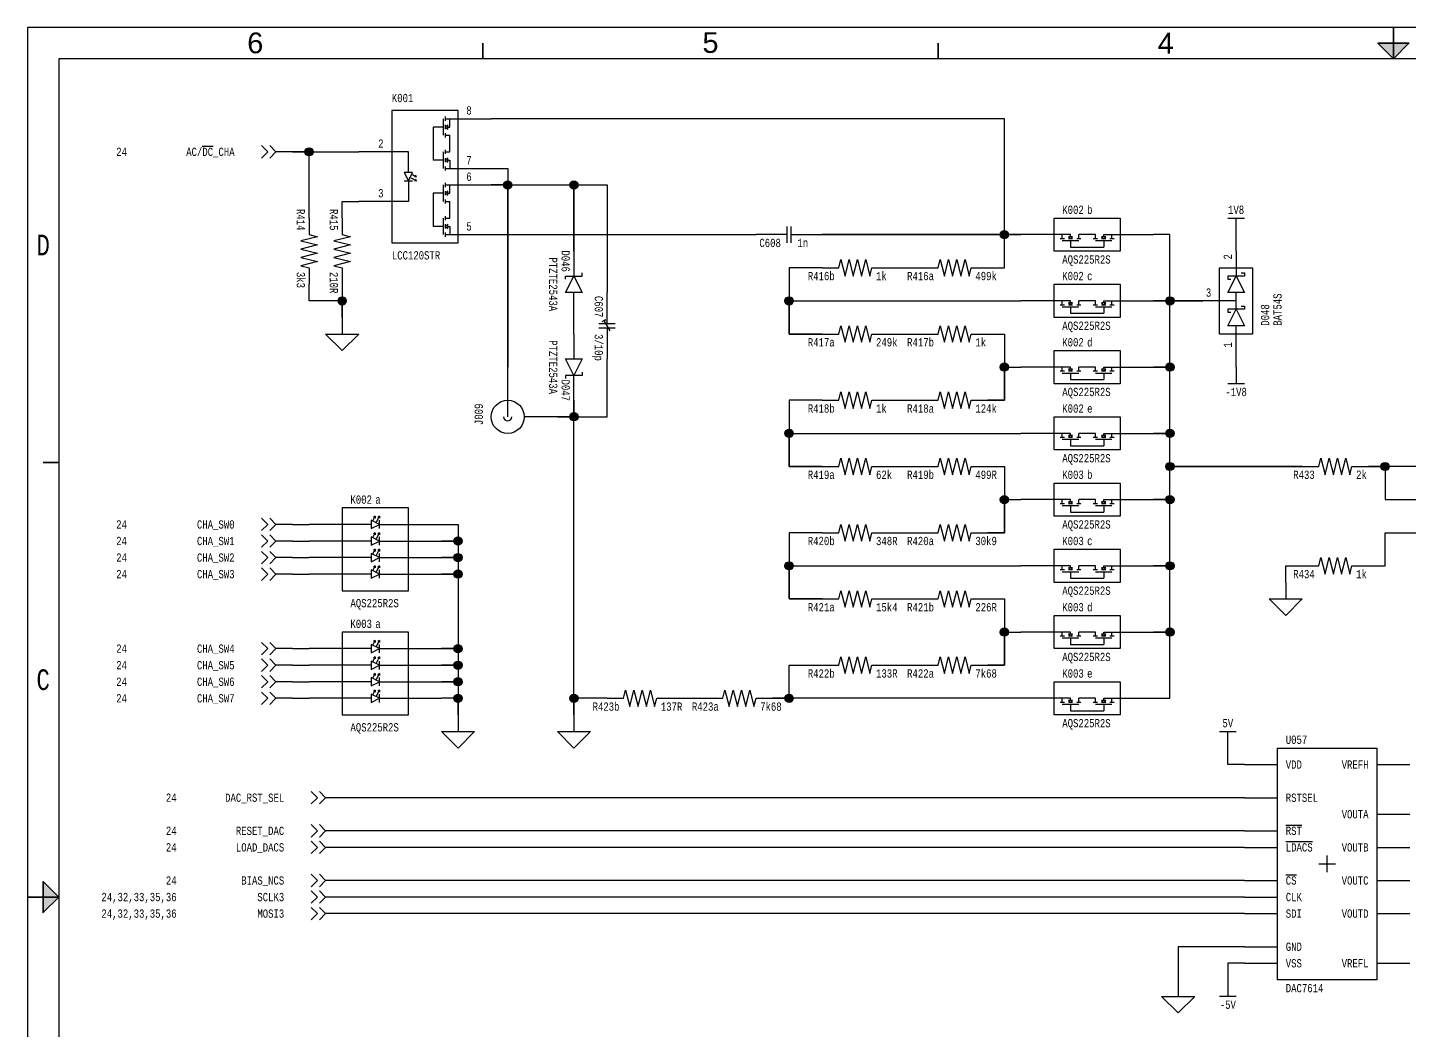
# Paper-space layout '28' of a CAD drawing. Header units: inches. Extents: x 0.2 to 16.8, y 0.2 to 10.8.
# Drawn here: x 0.25 to 8.6, y 4.69 to 10.75 of the extents above; entities that cross this region are included whole.
import ezdxf
from ezdxf.enums import TextEntityAlignment as Align

# ---------------------------------------------------------------- set-up
doc = ezdxf.new("R2010")
doc.units = ezdxf.units.IN
doc.header["$MEASUREMENT"] = 0
for name, color, linetype in [('BORDER', 13, 'Continuous'), ('COMPONENT', 14, 'Continuous'), ('SIGNAL', 84, 'Continuous'), ('TEXT', 252, 'Continuous')]:
    doc.layers.add(name, color=color, linetype=linetype)
doc.styles.add('Monotxt_75', font='monotxt.shx', dxfattribs={"width": 0.75})
doc.styles.get("Standard").update_dxf_attribs({"font": 'arial.ttf'})

# ---------------------------------------------------------------- blocks, each defined once
blk = doc.blocks.new('ANSI B Frame')
at = {"layer": 'BORDER', "lineweight": 35}
h = blk.add_hatch(color=256, dxfattribs=at)
h.dxf.hatch_style = 1
h.paths.add_polyline_path([(8.59375, 10.65625), (8.5, 10.65625), (8.5, 10.5625)])
h.paths.add_polyline_path([(8.5, 10.5625), (8.5, 10.65625), (8.40625, 10.65625)])
h = blk.add_hatch(color=256, dxfattribs=at)
h.dxf.hatch_style = 1
h.paths.add_polyline_path([(0.34375, 5.59375), (0.34375, 5.5), (0.4375, 5.5)])
h.paths.add_polyline_path([(0.4375, 5.5), (0.34375, 5.5), (0.34375, 5.40625)])
at = {"layer": 'BORDER'}
for points in [[(0.25, 0.25), (16.75, 0.25), (16.75, 10.75), (0.25, 10.75)], [(0.4375, 0.4375), (16.5625, 0.4375), (16.5625, 10.5625), (0.4375, 10.5625)]]:
    blk.add_lwpolyline(points, close=True, dxfattribs=at)
at = {"layer": 'BORDER', "lineweight": 35}
for points in [[(8.5, 10.5625), (8.5, 10.75)], [(3, 10.65625), (3, 10.5625)], [(5.75, 10.65625), (5.75, 10.5625)], [(0.34375, 8.125), (0.4375, 8.125)], [(0.4375, 5.5), (0.25, 5.5)]]:
    blk.add_lwpolyline(points, dxfattribs=at)
for points in [[(8.5, 10.5625), (8.59375, 10.65625), (8.40625, 10.65625)], [(0.4375, 5.5), (0.34375, 5.59375), (0.34375, 5.40625)]]:
    blk.add_lwpolyline(points, close=True, dxfattribs=at)
at = {"layer": 'BORDER', "style": 'Monotxt_75', "width": 0.75}
for s, p in [('D', (0.34375, 9.4375)), ('C', (0.34375, 6.8125))]:
    blk.add_text(s, height=0.125, dxfattribs=at).set_placement(p, align=Align.MIDDLE_CENTER)
at = {"layer": 'BORDER', "flags": 8}
for tag, p in [('ZN6', (1.625, 10.65787)), ('ZN5', (4.375, 10.66009)), ('ZN4', (7.125, 10.65625)), ('ZN3', (9.875, 10.65796)), ('ZN2', (12.625, 10.65574)), ('ZN1', (15.375, 10.65574)), ('ZN6', (1.625, 0.34375)), ('ZN5', (4.375, 0.34375)), ('ZN4', (7.125, 0.34375)), ('ZN3', (9.875, 0.34375)), ('ZN2', (12.625, 0.34375)), ('ZN1', (15.375, 0.34375))]:
    blk.add_attdef(tag, text='', height=0.125, dxfattribs=at).set_placement(p, align=Align.MIDDLE_CENTER)
at = {"layer": 'TEXT', "style": 'Monotxt_75', "width": 0.75, "flags": 8}
for tag, height, p in [('DESRP', 0.0625, (13.625, 1)), ('DWG_NO', 0.1875, (13.9625, 0.7125))]:
    blk.add_attdef(tag, text='', height=height, dxfattribs=at).set_placement(p, align=Align.MIDDLE_LEFT)
for tag, height, p in [('SHTSZ', 0.1875, (13.7375, 0.7125)), ('REV', 0.1875, (16.4125, 0.7125)), ('SCALE', 0.0625, (14.15625, 0.5)), ('REVDATE', 0.0625, (15.11875, 0.5)), ('CURRSHT', 0.0625, (16.0625, 0.5)), ('LASTSHT', 0.0625, (16.4375, 0.5))]:
    blk.add_attdef(tag, text='', height=height, dxfattribs=at).set_placement(p, align=Align.MIDDLE_CENTER)
blk = doc.blocks.new('FROM_CONN')
for points in [[(0, 0), (0.05, 0)], [(0.06875, 0.01875), (0.05, 0), (0.06875, -0.01875)], [(0.09375, 0.01875), (0.075, 0), (0.09375, -0.01875)]]:
    blk.add_lwpolyline(points)
blk = doc.blocks.new('DAC7614')
blk.add_lwpolyline([(-0.3, 0.7), (0.3, 0.7), (0.3, -0.7), (-0.3, -0.7)], close=True)
for points in [[(-0.5, 0.6), (-0.3, 0.6)], [(0.3, 0.6), (0.5, 0.6)], [(-0.5, 0.4), (-0.3, 0.4)], [(0.3, 0.3), (0.5, 0.3)], [(-0.5, 0.2), (-0.3, 0.2)], [(-0.5, 0.1), (-0.3, 0.1)], [(0.3, 0.1), (0.5, 0.1)], [(-0.5, -0.1), (-0.3, -0.1)], [(0.3, -0.1), (0.5, -0.1)], [(-0.5, -0.2), (-0.3, -0.2)], [(-0.5, -0.3), (-0.3, -0.3)], [(0.3, -0.3), (0.5, -0.3)], [(-0.5, -0.5), (-0.3, -0.5)], [(-0.5, -0.6), (-0.3, -0.6)], [(0.3, -0.6), (0.5, -0.6)]]:
    blk.add_lwpolyline(points)
at = {"color": 7}
for points in [[(-0.05, 0), (0, 0), (0, 0.05)], [(0, -0.05), (0, 0), (0.05, 0)]]:
    blk.add_lwpolyline(points, dxfattribs=at)
at = {"layer": 'TEXT', "style": 'Monotxt_75', "width": 0.75}
for s, p in [('VDD', (-0.25, 0.6)), ('RSTSEL', (-0.25, 0.4)), ('%%ORST', (-0.25, 0.2)), ('%%OLDACS', (-0.25, 0.1)), ('%%OCS', (-0.25, -0.1)), ('CLK', (-0.25, -0.2)), ('SDI', (-0.25, -0.3)), ('GND', (-0.25, -0.5)), ('VSS', (-0.25, -0.6))]:
    blk.add_text(s, height=0.05, dxfattribs=at).set_placement(p, align=Align.MIDDLE_LEFT)
for s, p in [('VREFH', (0.25, 0.6)), ('VOUTA', (0.25, 0.3)), ('VOUTB', (0.25, 0.1)), ('VOUTC', (0.25, -0.1)), ('VOUTD', (0.25, -0.3)), ('VREFL', (0.25, -0.6))]:
    blk.add_text(s, height=0.05, dxfattribs=at).set_placement(p, align=Align.MIDDLE_RIGHT)
blk.add_text('DAC7614', height=0.05, dxfattribs=at).set_placement((-0.25, -0.725), align=Align.TOP_LEFT)
at = {"layer": 'TEXT', "style": 'Monotxt_75', "width": 0.75, "flags": 8}
for tag, p in [('REFNO', (-0.25, 0.725)), ('VREFH', (0.35, 0.625)), ('DACA', (0.35, 0.325)), ('DACB', (0.35, 0.125)), ('DACC', (0.35, -0.075)), ('DACD', (0.35, -0.275)), ('VREFL', (0.35, -0.575))]:
    blk.add_attdef(tag, p, '', height=0.05, dxfattribs=at)
for tag, p in [('VDD', (-0.35, 0.625)), ('RSTSEL', (-0.35, 0.425)), ('NRST', (-0.35, 0.225)), ('NLDACS', (-0.35, 0.125)), ('NCS', (-0.35, -0.075)), ('SCLK', (-0.35, -0.175)), ('SDI', (-0.35, -0.275)), ('GND', (-0.35, -0.475)), ('VSS', (-0.35, -0.575))]:
    blk.add_attdef(tag, text='', height=0.05, dxfattribs=at).set_placement(p, align=Align.RIGHT)
blk.add_attdef('PNSUFF', text='', height=0.05, dxfattribs=at).set_placement((0.0125, -0.725), align=Align.TOP_LEFT)
blk = doc.blocks.new('FLOAT_GND')
blk.add_lwpolyline([(0, 0), (0, -0.05)])
blk.add_lwpolyline([(-0.05, -0.05), (0.05, -0.05), (0, -0.1)], close=True)
blk = doc.blocks.new('SUPPLY_BUS')
for points in [[(0, 0), (0.05, 0)], [(0.05, 0.025), (0.05, -0.025)]]:
    blk.add_lwpolyline(points)
blk = doc.blocks.new('SOLID_STATE_RELAY_SPDT')
for points in [[(-0.075, 0.1), (-0.15, 0.1), (-0.15, 0.4)], [(0.075, 0.1), (0.15, 0.1), (0.15, 0.4)], [(-0.025, 0.1), (-0.075, 0.1)], [(-0.025, 0.125), (-0.025, 0.075)], [(-0.0075, 0.085), (-0.025, 0.05)], [(0.025, 0.1), (0.075, 0.1)], [(-0.025, 0.05), (-0.025, 0.0625)], [(-0.025, 0.05), (-0.015, 0.0575)], [(0.0125, 0.075), (0, 0.05)], [(0, 0.05), (0, 0.0625)], [(0, 0.05), (0.01, 0.0575)], [(-0.3, -0.1125), (-0.3, -0.05)], [(-0.1, -0.05), (-0.3, -0.05)], [(-0.1, -0.1125), (-0.1, -0.05)], [(0.1, -0.1125), (0.1, -0.05)], [(0.3, -0.05), (0.1, -0.05)], [(0.3, -0.1125), (0.3, -0.05)], [(-0.3625, -0.125), (-0.3375, -0.125)], [(-0.35, -0.1125), (-0.25, -0.1125)], [(-0.35, -0.125), (-0.35, -0.15)], [(-0.3, -0.15), (-0.35, -0.15), (-0.35, -0.2)], [(-0.3125, -0.125), (-0.2875, -0.125)], [(-0.3, -0.1375), (-0.3, -0.15)], [(-0.2625, -0.125), (-0.2375, -0.125)], [(-0.25, -0.125), (-0.25, -0.15)], [(-0.25, -0.15), (-0.15, -0.15)], [(-0.1625, -0.125), (-0.1375, -0.125)], [(-0.15, -0.1125), (-0.05, -0.1125)], [(-0.15, -0.125), (-0.15, -0.15)], [(-0.1125, -0.125), (-0.0875, -0.125)], [(-0.1, -0.1375), (-0.1, -0.15)], [(-0.1, -0.15), (-0.05, -0.15), (-0.05, -0.2)], [(-0.0625, -0.125), (-0.0375, -0.125)], [(-0.05, -0.125), (-0.05, -0.15)], [(0.0375, -0.125), (0.0625, -0.125)], [(0.05, -0.1125), (0.15, -0.1125)], [(0.05, -0.125), (0.05, -0.15)], [(0.1, -0.15), (0.05, -0.15), (0.05, -0.2)], [(0.0875, -0.125), (0.1125, -0.125)], [(0.1, -0.1375), (0.1, -0.15)], [(0.1375, -0.125), (0.1625, -0.125)], [(0.15, -0.125), (0.15, -0.15)], [(0.15, -0.15), (0.25, -0.15)], [(0.2375, -0.125), (0.2625, -0.125)], [(0.25, -0.1125), (0.35, -0.1125)], [(0.25, -0.125), (0.25, -0.15)], [(0.2875, -0.125), (0.3125, -0.125)], [(0.3, -0.1375), (0.3, -0.15)], [(0.3, -0.15), (0.35, -0.15), (0.35, -0.2)], [(0.3375, -0.125), (0.3625, -0.125)], [(0.35, -0.125), (0.35, -0.15)], [(-0.35, -0.2), (-0.35, -0.4)], [(-0.05, -0.2), (-0.05, -0.4)], [(0.05, -0.2), (0.05, -0.4)], [(0.35, -0.2), (0.35, -0.4)]]:
    blk.add_lwpolyline(points)
for points in [[(-0.4, -0.2), (0.4, -0.2), (0.4, 0.2), (-0.4, 0.2)], [(-0.025, 0.1), (0.025, 0.075), (0.025, 0.125)], [(-0.3, -0.125), (-0.3125, -0.1375), (-0.2875, -0.1375)], [(-0.1, -0.125), (-0.1125, -0.1375), (-0.0875, -0.1375)], [(0.1, -0.125), (0.0875, -0.1375), (0.1125, -0.1375)], [(0.3, -0.125), (0.2875, -0.1375), (0.3125, -0.1375)]]:
    blk.add_lwpolyline(points, close=True)
at = {"layer": 'TEXT', "style": 'Monotxt_75', "width": 0.75, "flags": 8}
for tag, p in [('CN', (-0.125, 0.25)), ('CP', (0.175, 0.25))]:
    blk.add_attdef(tag, text='', height=0.05, rotation=270, dxfattribs=at).set_placement(p, align=Align.RIGHT)
blk.add_attdef('MFGPN', text='', height=0.05, rotation=270, dxfattribs=at).set_placement((-0.45, 0.2), align=Align.TOP_LEFT)
for tag, p in [('REF', (0.45, 0.2)), ('NO2', (-0.325, -0.25)), ('NO1', (-0.025, -0.25)), ('NC2', (0.075, -0.25)), ('NC1', (0.375, -0.25))]:
    blk.add_attdef(tag, p, '', height=0.05, rotation=270, dxfattribs=at)
blk = doc.blocks.new('CONNECT')
blk.add_hatch(color=256).paths.add_polyline_path([(0.0125, 0, 1), (-0.0125, 0, 1)])
blk.add_circle((0, 0), 0.0125)
blk = doc.blocks.new('RF_CONN')
for points in [[(0, 0), (0, 0.15)], [(0.15, 0), (0.05, 0)]]:
    blk.add_lwpolyline(points)
blk.add_circle((0, 0), 0.05)
blk.add_arc((0, 0), 0.0125, 180, 0)
at = {"layer": 'TEXT', "style": 'Monotxt_75', "width": 0.75, "flags": 8}
blk.add_attdef('REF', (-0.075, -0.025), '', height=0.025, rotation=90, dxfattribs=at)
blk = doc.blocks.new('RES')
blk.add_lwpolyline([(-0.2, 0), (-0.1, 0), (-0.0875, 0.05), (-0.0625, -0.05), (-0.0375, 0.05), (-0.0125, -0.05), (0.0125, 0.05), (0.0375, -0.05), (0.0625, 0.05), (0.0875, -0.05), (0.1, 0), (0.2, 0)])
at = {"layer": 'TEXT', "style": 'Monotxt_75', "width": 0.75, "flags": 8}
blk.add_attdef('REFID', text='', height=0.05, dxfattribs=at).set_placement((-0.125, -0.025), align=Align.TOP_RIGHT)
blk.add_attdef('VALUE', text='', height=0.05, dxfattribs=at).set_placement((0.125, -0.025), align=Align.TOP_LEFT)
blk = doc.blocks.new('CAP_VAR')
for points in [[(0, 0.0125), (0, 0.2)], [(-0.05, 0.0125), (0.05, 0.0125)], [(0.0188, -0.0312), (-0.0177, 0.0319), (-0.0067, 0.0382)], [(-0.05, -0.0125), (0.05, -0.0125)], [(0, -0.0125), (0, -0.2)]]:
    blk.add_lwpolyline(points)
at = {"layer": 'COMPONENT'}
blk.add_lwpolyline([(-0.0177, 0.0319), (-0.0308, 0.0243)], dxfattribs=at)
at = {"layer": 'TEXT', "style": 'Monotxt_75', "width": 0.75, "flags": 8}
blk.add_attdef('REFID', text='', height=0.05, rotation=270, dxfattribs=at).set_placement((-0.025, 0.05), align=Align.TOP_RIGHT)
blk.add_attdef('VALUE', text='', height=0.05, rotation=270, dxfattribs=at).set_placement((-0.025, -0.05), align=Align.TOP_LEFT)
blk = doc.blocks.new('CAP')
for points in [[(0, 0.0125), (0, 0.2)], [(-0.05, 0.0125), (0.05, 0.0125)], [(-0.05, -0.0125), (0.05, -0.0125)], [(0, -0.0125), (0, -0.2)]]:
    blk.add_lwpolyline(points)
at = {"layer": 'TEXT', "style": 'Monotxt_75', "width": 0.75, "flags": 8}
blk.add_attdef('REFID', text='', height=0.05, rotation=270, dxfattribs=at).set_placement((-0.025, 0.05), align=Align.TOP_RIGHT)
blk.add_attdef('VALUE', text='', height=0.05, rotation=270, dxfattribs=at).set_placement((-0.025, -0.05), align=Align.TOP_LEFT)
blk = doc.blocks.new('D_ZENER')
for points in [[(-0.2, 0), (-0.05, 0)], [(0.03125, 0.05), (0.05, 0.05), (0.05, 0.05), (0.05, 0.05), (0.05, -0.05), (0.05, -0.05), (0.05, -0.05), (0.06875, -0.05)], [(0.2, 0), (0.05, 0)]]:
    blk.add_lwpolyline(points)
blk.add_lwpolyline([(0.05, 0), (-0.05, -0.05), (-0.05, 0.05)], close=True)
at = {"layer": 'TEXT', "style": 'Monotxt_75', "width": 0.75, "flags": 8}
blk.add_attdef('REFNO', text='', height=0.05, dxfattribs=at).set_placement((0.075, -0.025), align=Align.TOP_LEFT)
blk.add_attdef('MFGPN', text='', height=0.05, dxfattribs=at).set_placement((0, -0.1), align=Align.TOP_CENTER)
blk = doc.blocks.new('D_ZENER_FLIP')
for points in [[(-0.2, 0), (-0.05, 0)], [(-0.03125, -0.05), (-0.05, -0.05), (-0.05, -0.05), (-0.05, -0.05), (-0.05, 0.05), (-0.05, 0.05), (-0.05, 0.05), (-0.06875, 0.05)], [(0.2, 0), (0.05, 0)]]:
    blk.add_lwpolyline(points)
blk.add_lwpolyline([(-0.05, 0), (0.05, 0.05), (0.05, -0.05)], close=True)
at = {"layer": 'TEXT', "style": 'Monotxt_75', "width": 0.75, "flags": 8}
blk.add_attdef('REFNO', text='', height=0.05, dxfattribs=at).set_placement((-0.075, -0.025), align=Align.TOP_RIGHT)
blk.add_attdef('MFGPN', text='', height=0.05, dxfattribs=at).set_placement((0, -0.1), align=Align.TOP_CENTER)
blk = doc.blocks.new('OPAMP_GEN_FLIP')
blk.add_lwpolyline([(-0.2, 0.2), (-0.2, -0.2), (0.2, 0)], close=True)
for points in [[(-0.3, 0.1), (-0.2, 0.1)], [(0.2, 0), (0.3, 0)], [(-0.3, -0.1), (-0.2, -0.1)]]:
    blk.add_lwpolyline(points)
at = {"layer": 'TEXT', "style": 'Monotxt_75', "width": 0.75}
for s, p in [('-', (-0.15, 0.1)), ('+', (-0.15, -0.1))]:
    blk.add_text(s, height=0.05, dxfattribs=at).set_placement(p, align=Align.MIDDLE_LEFT)
blk.add_text('OUT', height=0.05, dxfattribs=at).set_placement((0.1, 0), align=Align.MIDDLE_RIGHT)
at = {"layer": 'TEXT', "style": 'Monotxt_75', "width": 0.75, "flags": 8}
for tag, p in [('INM', (-0.225, 0.125)), ('REFID', (0.25, 0.1)), ('INP', (-0.225, -0.075))]:
    blk.add_attdef(tag, text='', height=0.05, dxfattribs=at).set_placement(p, align=Align.RIGHT)
for tag, p in [('INST', (0.2625, 0.1)), ('OUT', (0.225, 0.025))]:
    blk.add_attdef(tag, p, '', height=0.05, dxfattribs=at)
blk.add_attdef('MFGPN', text='', height=0.05, dxfattribs=at).set_placement((0.1, -0.1), align=Align.TOP_LEFT)
blk = doc.blocks.new('SS_RELAY_SW')
for points in [[(-0.2, 0.1), (0.2, 0.1), (0.2, -0.1), (-0.2, -0.1)], [(-0.1, -0.025), (-0.0875, -0.0125), (-0.1125, -0.0125)], [(0.1, -0.025), (0.1125, -0.0125), (0.0875, -0.0125)]]:
    blk.add_lwpolyline(points, close=True)
for points in [[(-0.1, 0), (-0.4, 0)], [(0.1, 0), (0.4, 0)], [(-0.1375, -0.025), (-0.1625, -0.025)], [(-0.15, -0.025), (-0.15, 0)], [(-0.05, -0.0375), (-0.15, -0.0375)], [(-0.0875, -0.025), (-0.1125, -0.025)], [(-0.1, -0.0125), (-0.1, 0)], [(-0.1, -0.0375), (-0.1, -0.075)], [(-0.1, -0.075), (0.1, -0.075)], [(-0.0375, -0.025), (-0.0625, -0.025)], [(-0.05, -0.025), (-0.05, 0)], [(0.05, 0), (-0.05, 0)], [(0.0625, -0.025), (0.0375, -0.025)], [(0.05, -0.025), (0.05, 0)], [(0.15, -0.0375), (0.05, -0.0375)], [(0.1125, -0.025), (0.0875, -0.025)], [(0.1, -0.0125), (0.1, 0)], [(0.1, -0.0375), (0.1, -0.075)], [(0.1625, -0.025), (0.1375, -0.025)], [(0.15, -0.025), (0.15, 0)]]:
    blk.add_lwpolyline(points)
at = {"layer": 'TEXT', "style": 'Monotxt_75', "width": 0.75, "flags": 8}
for tag, p in [('REFID', (-0.15, 0.125)), ('INST', (0, 0.125)), ('NO2', (0.25, 0.025))]:
    blk.add_attdef(tag, p, '', height=0.05, dxfattribs=at)
blk.add_attdef('NO1', text='', height=0.05, dxfattribs=at).set_placement((-0.25, 0.025), align=Align.RIGHT)
blk.add_attdef('MFGPN', text='', height=0.05, dxfattribs=at).set_placement((-0.15, -0.125), align=Align.TOP_LEFT)
blk = doc.blocks.new('SS_RELAY_CTRL4')
for points in [[(0.2, 0.25), (-0.2, 0.25), (-0.2, -0.25), (0.2, -0.25)], [(0.025, 0.15), (-0.025, 0.175), (-0.025, 0.125)], [(0.025, 0.05), (-0.025, 0.075), (-0.025, 0.025)], [(0.025, -0.05), (-0.025, -0.025), (-0.025, -0.075)], [(0.025, -0.15), (-0.025, -0.125), (-0.025, -0.175)]]:
    blk.add_lwpolyline(points, close=True)
for points in [[(-0.0125, 0.175), (0, 0.2)], [(0, 0.2), (-0.01, 0.1925)], [(0, 0.2), (0, 0.1875)], [(0.0075, 0.165), (0.025, 0.2)], [(0.025, 0.2), (0.015, 0.1925)], [(0.025, 0.2), (0.025, 0.1875)], [(0.025, 0.125), (0.025, 0.175)], [(-0.025, 0.15), (-0.4, 0.15)], [(-0.0125, 0.075), (0, 0.1)], [(0, 0.1), (-0.01, 0.0925)], [(0, 0.1), (0, 0.0875)], [(0.0075, 0.065), (0.025, 0.1)], [(0.025, 0.1), (0.015, 0.0925)], [(0.025, 0.15), (0.4, 0.15)], [(0.025, 0.1), (0.025, 0.0875)], [(-0.025, 0.05), (-0.4, 0.05)], [(-0.0125, -0.025), (0, 0)], [(0, 0), (0, -0.0125)], [(0.0075, -0.035), (0.025, 0)], [(0.025, 0.025), (0.025, 0.075)], [(0.025, 0.05), (0.4, 0.05)], [(0.025, 0), (0.025, -0.0125)], [(-0.025, -0.05), (-0.4, -0.05)], [(0, 0), (-0.01, -0.0075)], [(0.025, 0), (0.015, -0.0075)], [(0.025, -0.075), (0.025, -0.025)], [(0.025, -0.05), (0.4, -0.05)], [(-0.025, -0.15), (-0.4, -0.15)], [(-0.0125, -0.125), (0, -0.1)], [(0, -0.1), (-0.01, -0.1075)], [(0, -0.1), (0, -0.1125)], [(0.0075, -0.135), (0.025, -0.1)], [(0.025, -0.1), (0.015, -0.1075)], [(0.025, -0.1), (0.025, -0.1125)], [(0.025, -0.175), (0.025, -0.125)], [(0.025, -0.15), (0.4, -0.15)]]:
    blk.add_lwpolyline(points)
at = {"layer": 'TEXT', "style": 'Monotxt_75', "width": 0.75, "flags": 8}
for tag, p in [('REFID', (-0.15, 0.275)), ('INST', (0, 0.275)), ('CN1', (0.25, 0.175)), ('CN2', (0.25, 0.075)), ('CN3', (0.25, -0.025)), ('CN4', (0.25, -0.125))]:
    blk.add_attdef(tag, p, '', height=0.05, dxfattribs=at)
for tag, p in [('CP1', (-0.25, 0.175)), ('CP2', (-0.25, 0.075)), ('CP3', (-0.25, -0.025)), ('CP4', (-0.25, -0.125))]:
    blk.add_attdef(tag, text='', height=0.05, dxfattribs=at).set_placement(p, align=Align.RIGHT)
blk.add_attdef('MFGPN', text='', height=0.05, dxfattribs=at).set_placement((-0.15, -0.3), align=Align.TOP_LEFT)
blk = doc.blocks.new('D_DUAL_SCHOTTKY_SERIES')
for points in [[(0, 0), (0, 0.2)], [(-0.03125, -0.03125), (-0.03125, -0.05), (-0.05, -0.05), (-0.05, 0.05), (-0.06875, 0.05), (-0.06875, 0.03125)], [(-0.05, 0), (0.05, 0)], [(0.16875, -0.03125), (0.16875, -0.05), (0.15, -0.05), (0.15, 0.05), (0.13125, 0.05), (0.13125, 0.03125)], [(0.3, 0), (0.15, 0)], [(-0.3, 0), (-0.15, 0)]]:
    blk.add_lwpolyline(points)
for points in [[(0.2, 0.1), (0.2, -0.1), (-0.2, -0.1), (-0.2, 0.1)], [(-0.05, 0), (-0.15, -0.05), (-0.15, 0.05)], [(0.15, 0), (0.05, -0.05), (0.05, 0.05)]]:
    blk.add_lwpolyline(points, close=True)
at = {"layer": 'TEXT', "style": 'Monotxt_75', "width": 0.75}
blk.add_text('3', height=0.05, rotation=270, dxfattribs=at).set_placement((0.025, 0.15), align=Align.RIGHT)
blk.add_text('1', height=0.05, dxfattribs=at).set_placement((-0.25, 0.025), align=Align.RIGHT)
blk.add_text('2', height=0.05, dxfattribs=at).set_placement((0.25, 0.025))
at = {"layer": 'TEXT', "style": 'Monotxt_75', "width": 0.75, "flags": 8}
for tag, p in [('REFNO', (-0.15, -0.15)), ('MFGPN', (-0.15, -0.225))]:
    blk.add_attdef(tag, text='', height=0.05, dxfattribs=at).set_placement(p, align=Align.TOP_LEFT)

psp = doc.layouts.new('28')

# ---------------------------------------------------------------- linework, layer by layer
at = {"layer": 'SIGNAL'}
for points in [[(6.05, 9.3), (6.15, 9.3), (6.15, 9.5), (6.25, 9.5), (5.05, 9.5), (6.125, 9.5), (6.15, 9.525), (6.15, 10.2), (3.05, 10.2)], [(1.95, 9.6), (1.95, 10), (1.85, 10), (2.25, 10)], [(3.05, 9.9), (3.15, 9.9), (3.15, 9.825), (3.125, 9.8), (3.05, 9.8), (3.15, 9.8), (3.15, 8.7), (3.15, 9.775), (3.175, 9.8), (3.55, 9.8), (3.55, 9.4), (3.55, 9.775), (3.575, 9.8), (3.75, 9.8), (3.75, 9.15)], [(2.15, 9.6), (2.15, 9.7), (2.25, 9.7)], [(3.05, 9.5), (4.45, 9.5)], [(3.05, 9.5), (4.65, 9.5)], [(7.05, 6.7), (7.15, 6.7), (7.15, 7.1), (7.05, 7.1), (7.125, 7.1), (7.15, 7.125), (7.15, 7.5), (7.05, 7.5), (7.125, 7.5), (7.15, 7.525), (7.15, 7.9), (7.05, 7.9), (7.125, 7.9), (7.15, 7.925), (7.15, 8.1), (7.95, 8.1), (7.175, 8.1), (7.15, 8.125), (7.15, 8.3), (7.05, 8.3), (7.125, 8.3), (7.15, 8.325), (7.15, 8.7), (7.05, 8.7), (7.125, 8.7), (7.15, 8.725), (7.15, 9.1), (7.05, 9.1), (7.35, 9.1), (7.175, 9.1), (7.15, 9.125), (7.15, 9.5), (7.05, 9.5)], [(7.55, 9.4), (7.55, 9.5)], [(5.05, 9.3), (4.85, 9.3), (4.85, 8.9), (5.05, 8.9), (4.85, 8.9), (4.85, 9.1), (6.25, 9.1)], [(5.45, 9.3), (5.65, 9.3)], [(2.15, 9.2), (2.15, 9), (2.15, 9.1), (1.95, 9.1), (1.95, 9.2)], [(3.55, 8.9), (3.55, 9)], [(5.45, 8.9), (5.65, 8.9)], [(6.05, 8.9), (6.15, 8.9), (6.15, 8.5), (6.05, 8.5), (6.15, 8.5), (6.15, 8.7), (6.25, 8.7)], [(7.55, 8.7), (7.55, 8.8)], [(3.75, 6.7), (3.55, 6.7), (3.55, 6.6), (3.55, 8.5), (3.55, 8.4), (3.45, 8.4), (3.75, 8.4), (3.75, 8.75)], [(5.05, 8.5), (4.85, 8.5), (4.85, 8.1), (5.05, 8.1), (4.85, 8.1), (4.85, 8.3), (6.25, 8.3)], [(5.45, 8.5), (5.65, 8.5)], [(5.45, 8.1), (5.65, 8.1)], [(6.05, 8.1), (6.15, 8.1), (6.15, 7.7), (6.05, 7.7), (6.15, 7.7), (6.15, 7.9), (6.25, 7.9)], [(8.65, 8.1), (8.35, 8.1), (8.45, 8.1), (8.45, 7.9), (8.55, 7.9)], [(1.85, 7.75), (1.95, 7.75)], [(2.75, 7.75), (2.85, 7.75), (2.85, 7.65), (2.75, 7.65), (2.825, 7.65), (2.85, 7.625), (2.85, 7.55), (2.75, 7.55), (2.825, 7.55), (2.85, 7.525), (2.85, 7.45), (2.75, 7.45), (2.825, 7.45), (2.85, 7.425), (2.85, 7), (2.75, 7), (2.825, 7), (2.85, 6.975), (2.85, 6.9), (2.75, 6.9), (2.825, 6.9), (2.85, 6.875), (2.85, 6.8), (2.75, 6.8), (2.825, 6.8), (2.85, 6.775), (2.85, 6.6), (2.85, 6.7), (2.75, 6.7)], [(5.05, 7.7), (4.85, 7.7), (4.85, 7.3), (5.05, 7.3), (4.85, 7.3), (4.85, 7.5), (6.25, 7.5)], [(5.45, 7.7), (5.65, 7.7)], [(8.35, 7.5), (8.45, 7.5), (8.45, 7.7), (8.55, 7.7)], [(1.85, 7.65), (1.95, 7.65)], [(1.85, 7.55), (1.95, 7.55)], [(1.85, 7.45), (1.95, 7.45)], [(7.85, 7.4), (7.85, 7.5), (7.95, 7.5)], [(5.45, 7.3), (5.65, 7.3)], [(6.05, 7.3), (6.15, 7.3), (6.15, 6.9), (6.05, 6.9), (6.15, 6.9), (6.15, 7.1), (6.25, 7.1)], [(1.85, 7), (1.95, 7)], [(1.85, 6.9), (1.95, 6.9)], [(6.25, 6.7), (4.75, 6.7), (4.85, 6.7), (4.85, 6.9), (5.05, 6.9)], [(5.45, 6.9), (5.65, 6.9)], [(1.85, 6.8), (1.95, 6.8)], [(1.85, 6.7), (1.95, 6.7)], [(4.15, 6.7), (4.35, 6.7)], [(7.6, 6.3), (7.5, 6.3), (7.5, 6.4)], [(7.6, 6.1), (2.15, 6.1)], [(7.6, 5.9), (2.15, 5.9)], [(7.6, 5.8), (2.15, 5.8)], [(7.6, 5.6), (2.15, 5.6)], [(7.6, 5.5), (2.15, 5.5)], [(7.6, 5.4), (2.15, 5.4)], [(7.6, 5.2), (7.2, 5.2), (7.2, 5)], [(7.6, 5.1), (7.5, 5.1), (7.5, 5)]]:
    psp.add_lwpolyline(points, dxfattribs=at)

# ---------------------------------------------------------------- block references
ref = psp.add_blockref('ANSI B Frame', (0, 0))
ref.add_attrib('ZN4', '4', dxfattribs={"layer": 'BORDER', "height": 0.125}).set_placement((7.125, 10.6562), align=Align.MIDDLE_CENTER)
ref.add_attrib('ZN5', '5', dxfattribs={"layer": 'BORDER', "height": 0.125}).set_placement((4.375, 10.6601), align=Align.MIDDLE_CENTER)
ref.add_attrib('ZN6', '6', dxfattribs={"layer": 'BORDER', "height": 0.125}).set_placement((1.625, 10.6579), align=Align.MIDDLE_CENTER)
at = {"layer": 'COMPONENT'}
ref = psp.add_blockref('SOLID_STATE_RELAY_SPDT', (2.65, 9.85), dxfattribs=dict(at, rotation=90))
ref.add_attrib('REF', 'K001', (2.45, 10.3), dxfattribs={"layer": 'TEXT', "height": 0.05, "style": 'Monotxt_75', "width": 0.75})
ref.add_attrib('MFGPN', 'LCC120STR', dxfattribs={"layer": 'TEXT', "height": 0.05, "style": 'Monotxt_75', "width": 0.75}).set_placement((2.45, 9.4), align=Align.TOP_LEFT)
ref.add_attrib('CP', '2', dxfattribs={"layer": 'TEXT', "height": 0.05, "style": 'Monotxt_75', "width": 0.75}).set_placement((2.4, 10.025), align=Align.RIGHT)
ref.add_attrib('CN', '3', dxfattribs={"layer": 'TEXT', "height": 0.05, "style": 'Monotxt_75', "width": 0.75}).set_placement((2.4, 9.725), align=Align.RIGHT)
ref.add_attrib('NO2', '5', (2.9, 9.525), dxfattribs={"layer": 'TEXT', "height": 0.05, "style": 'Monotxt_75', "width": 0.75})
ref.add_attrib('NO1', '6', (2.9, 9.825), dxfattribs={"layer": 'TEXT', "height": 0.05, "style": 'Monotxt_75', "width": 0.75})
ref.add_attrib('NC2', '7', (2.9, 9.925), dxfattribs={"layer": 'TEXT', "height": 0.05, "style": 'Monotxt_75', "width": 0.75})
ref.add_attrib('NC1', '8', (2.9, 10.225), dxfattribs={"layer": 'TEXT', "height": 0.05, "style": 'Monotxt_75', "width": 0.75})
at = {"layer": 'COMPONENT', "xscale": 2, "yscale": 2, "zscale": 2}
for name, p, rotation in [('FROM_CONN', (1.85, 10), 180), ('SUPPLY_BUS', (7.55, 9.5), 90), ('SUPPLY_BUS', (7.55, 8.7), 270), ('FROM_CONN', (1.85, 7.75), 180), ('FROM_CONN', (1.85, 7.65), 180), ('FROM_CONN', (1.85, 7.55), 180), ('FROM_CONN', (1.85, 7.45), 180), ('FROM_CONN', (1.85, 7), 180), ('FROM_CONN', (1.85, 6.9), 180), ('FROM_CONN', (1.85, 6.8), 180), ('FROM_CONN', (1.85, 6.7), 180), ('SUPPLY_BUS', (7.5, 6.4), 90), ('FROM_CONN', (2.15, 6.1), 180), ('FROM_CONN', (2.15, 5.9), 180), ('FROM_CONN', (2.15, 5.8), 180), ('FROM_CONN', (2.15, 5.6), 180), ('FROM_CONN', (2.15, 5.5), 180), ('FROM_CONN', (2.15, 5.4), 180), ('SUPPLY_BUS', (7.5, 5), 270)]:
    psp.add_blockref(name, p, dxfattribs=dict(at, rotation=rotation))
at = {"layer": 'COMPONENT', "rotation": 270}
for name, p, values in [('RES', (1.95, 9.4), {'REFID': 'R414', 'VALUE': '3k3'}), ('RES', (2.15, 9.4), {'REFID': 'R415', 'VALUE': '210R'}), ('D_ZENER_FLIP', (3.55, 9.2), {'REFNO': 'D046', 'MFGPN': 'PTZTE2543A'})]:
    psp.add_blockref(name, p, dxfattribs=at).add_auto_attribs(values)
at = {"layer": 'COMPONENT'}
ref = psp.add_blockref('SS_RELAY_SW', (6.65, 9.5), dxfattribs=at)
ref.add_attrib('REFID', 'K002', (6.5, 9.625), dxfattribs={"layer": 'TEXT', "height": 0.05, "style": 'Monotxt_75', "width": 0.75})
ref.add_attrib('INST', 'b', (6.65, 9.625), dxfattribs={"layer": 'TEXT', "height": 0.05, "style": 'Monotxt_75', "width": 0.75})
ref.add_attrib('MFGPN', 'AQS225R2S', dxfattribs={"layer": 'TEXT', "height": 0.05, "style": 'Monotxt_75', "width": 0.75}).set_placement((6.5, 9.375), align=Align.TOP_LEFT)
ref = psp.add_blockref('CAP', (4.85, 9.5), dxfattribs=dict(at, rotation=90))
ref.add_attrib('REFID', 'C608', dxfattribs={"layer": 'TEXT', "height": 0.05, "style": 'Monotxt_75', "width": 0.75}).set_placement((4.8, 9.475), align=Align.TOP_RIGHT)
ref.add_attrib('VALUE', '1n', dxfattribs={"layer": 'TEXT', "height": 0.05, "style": 'Monotxt_75', "width": 0.75}).set_placement((4.9, 9.475), align=Align.TOP_LEFT)
for p, values in [((5.25, 9.3), {'REFID': 'R416b', 'VALUE': '1k'}), ((5.85, 9.3), {'REFID': 'R416a', 'VALUE': '499k'}), ((5.25, 8.9), {'REFID': 'R417a', 'VALUE': '249k'}), ((5.85, 8.9), {'REFID': 'R417b', 'VALUE': '1k'}), ((5.25, 8.5), {'REFID': 'R418b', 'VALUE': '1k'}), ((5.85, 8.5), {'REFID': 'R418a', 'VALUE': '124k'}), ((5.25, 8.1), {'REFID': 'R419a', 'VALUE': '62k'}), ((5.85, 8.1), {'REFID': 'R419b', 'VALUE': '499R'}), ((8.15, 8.1), {'REFID': 'R433', 'VALUE': '2k'}), ((5.25, 7.7), {'REFID': 'R420b', 'VALUE': '348R'}), ((5.85, 7.7), {'REFID': 'R420a', 'VALUE': '30k9'}), ((8.15, 7.5), {'REFID': 'R434', 'VALUE': '1k'}), ((5.25, 7.3), {'REFID': 'R421a', 'VALUE': '15k4'}), ((5.85, 7.3), {'REFID': 'R421b', 'VALUE': '226R'}), ((5.25, 6.9), {'REFID': 'R422b', 'VALUE': '133R'}), ((5.85, 6.9), {'REFID': 'R422a', 'VALUE': '7k68'}), ((3.95, 6.7), {'REFID': 'R423b', 'VALUE': '137R'}), ((4.55, 6.7), {'REFID': 'R423a', 'VALUE': '7k68'})]:
    psp.add_blockref('RES', p, dxfattribs=at).add_auto_attribs(values)
ref = psp.add_blockref('D_DUAL_SCHOTTKY_SERIES', (7.55, 9.1), dxfattribs=dict(at, rotation=90))
ref.add_attrib('REFNO', 'D048', dxfattribs={"layer": 'TEXT', "height": 0.05, "rotation": 90, "style": 'Monotxt_75', "width": 0.75}).set_placement((7.7, 8.95), align=Align.TOP_LEFT)
ref.add_attrib('MFGPN', 'BAT54S', dxfattribs={"layer": 'TEXT', "height": 0.05, "rotation": 90, "style": 'Monotxt_75', "width": 0.75}).set_placement((7.775, 8.95), align=Align.TOP_LEFT)
ref = psp.add_blockref('SS_RELAY_SW', (6.65, 9.1), dxfattribs=at)
ref.add_attrib('REFID', 'K002', (6.5, 9.225), dxfattribs={"layer": 'TEXT', "height": 0.05, "style": 'Monotxt_75', "width": 0.75})
ref.add_attrib('INST', 'c', (6.65, 9.225), dxfattribs={"layer": 'TEXT', "height": 0.05, "style": 'Monotxt_75', "width": 0.75})
ref.add_attrib('MFGPN', 'AQS225R2S', dxfattribs={"layer": 'TEXT', "height": 0.05, "style": 'Monotxt_75', "width": 0.75}).set_placement((6.5, 8.975), align=Align.TOP_LEFT)
ref = psp.add_blockref('CAP_VAR', (3.75, 8.95), dxfattribs=at)
ref.add_attrib('REFID', 'C607', dxfattribs={"layer": 'TEXT', "height": 0.05, "rotation": 270, "style": 'Monotxt_75', "width": 0.75}).set_placement((3.725, 9), align=Align.TOP_RIGHT)
ref.add_attrib('VALUE', '3/10p', dxfattribs={"layer": 'TEXT', "height": 0.05, "rotation": 270, "style": 'Monotxt_75', "width": 0.75}).set_placement((3.725, 8.9), align=Align.TOP_LEFT)
at = {"layer": 'COMPONENT', "xscale": 2, "yscale": 2, "zscale": 2}
for p in [(2.15, 9), (7.85, 7.4), (2.85, 6.6), (3.55, 6.6), (7.2, 5)]:
    psp.add_blockref('FLOAT_GND', p, dxfattribs=at)
at = {"layer": 'COMPONENT'}
ref = psp.add_blockref('D_ZENER', (3.55, 8.7), dxfattribs=dict(at, rotation=270))
ref.add_attrib('REFNO', 'D047', dxfattribs={"layer": 'TEXT', "height": 0.05, "rotation": 270, "style": 'Monotxt_75', "width": 0.75}).set_placement((3.525, 8.625), align=Align.TOP_LEFT)
ref.add_attrib('MFGPN', 'PTZTE2543A', dxfattribs={"layer": 'TEXT', "height": 0.05, "rotation": 270, "style": 'Monotxt_75', "width": 0.75}).set_placement((3.45, 8.7), align=Align.TOP_CENTER)
ref = psp.add_blockref('SS_RELAY_SW', (6.65, 8.7), dxfattribs=at)
ref.add_attrib('REFID', 'K002', (6.5, 8.825), dxfattribs={"layer": 'TEXT', "height": 0.05, "style": 'Monotxt_75', "width": 0.75})
ref.add_attrib('INST', 'd', (6.65, 8.825), dxfattribs={"layer": 'TEXT', "height": 0.05, "style": 'Monotxt_75', "width": 0.75})
ref.add_attrib('MFGPN', 'AQS225R2S', dxfattribs={"layer": 'TEXT', "height": 0.05, "style": 'Monotxt_75', "width": 0.75}).set_placement((6.5, 8.575), align=Align.TOP_LEFT)
at = {"layer": 'COMPONENT', "xscale": 2, "yscale": 2, "zscale": 2}
psp.add_blockref('RF_CONN', (3.15, 8.4), dxfattribs=at).add_auto_attribs({'REF': 'J009'})
at = {"layer": 'COMPONENT'}
ref = psp.add_blockref('SS_RELAY_SW', (6.65, 8.3), dxfattribs=at)
ref.add_attrib('REFID', 'K002', (6.5, 8.425), dxfattribs={"layer": 'TEXT', "height": 0.05, "style": 'Monotxt_75', "width": 0.75})
ref.add_attrib('INST', 'e', (6.65, 8.425), dxfattribs={"layer": 'TEXT', "height": 0.05, "style": 'Monotxt_75', "width": 0.75})
ref.add_attrib('MFGPN', 'AQS225R2S', dxfattribs={"layer": 'TEXT', "height": 0.05, "style": 'Monotxt_75', "width": 0.75}).set_placement((6.5, 8.175), align=Align.TOP_LEFT)
ref = psp.add_blockref('SS_RELAY_SW', (6.65, 7.9), dxfattribs=at)
ref.add_attrib('REFID', 'K003', (6.5, 8.025), dxfattribs={"layer": 'TEXT', "height": 0.05, "style": 'Monotxt_75', "width": 0.75})
ref.add_attrib('INST', 'b', (6.65, 8.025), dxfattribs={"layer": 'TEXT', "height": 0.05, "style": 'Monotxt_75', "width": 0.75})
ref.add_attrib('MFGPN', 'AQS225R2S', dxfattribs={"layer": 'TEXT', "height": 0.05, "style": 'Monotxt_75', "width": 0.75}).set_placement((6.5, 7.775), align=Align.TOP_LEFT)
ref = psp.add_blockref('OPAMP_GEN_FLIP', (8.85, 7.8), dxfattribs=at)
ref.add_attrib('REFID', 'U056', dxfattribs={"layer": 'TEXT', "height": 0.05, "style": 'Monotxt_75', "width": 0.75}).set_placement((9.1, 7.9), align=Align.RIGHT)
ref.add_attrib('INST', 'a', (9.1125, 7.9), dxfattribs={"layer": 'TEXT', "height": 0.05, "style": 'Monotxt_75', "width": 0.75})
ref.add_attrib('MFGPN', 'THS4271', dxfattribs={"layer": 'TEXT', "height": 0.05, "style": 'Monotxt_75', "width": 0.75}).set_placement((8.95, 7.7), align=Align.TOP_LEFT)
ref = psp.add_blockref('SS_RELAY_CTRL4', (2.35, 7.6), dxfattribs=at)
ref.add_attrib('REFID', 'K002', (2.2, 7.875), dxfattribs={"layer": 'TEXT', "height": 0.05, "style": 'Monotxt_75', "width": 0.75})
ref.add_attrib('INST', 'a', (2.35, 7.875), dxfattribs={"layer": 'TEXT', "height": 0.05, "style": 'Monotxt_75', "width": 0.75})
ref.add_attrib('MFGPN', 'AQS225R2S', dxfattribs={"layer": 'TEXT', "height": 0.05, "style": 'Monotxt_75', "width": 0.75}).set_placement((2.2, 7.3), align=Align.TOP_LEFT)
ref = psp.add_blockref('SS_RELAY_SW', (6.65, 7.5), dxfattribs=at)
ref.add_attrib('REFID', 'K003', (6.5, 7.625), dxfattribs={"layer": 'TEXT', "height": 0.05, "style": 'Monotxt_75', "width": 0.75})
ref.add_attrib('INST', 'c', (6.65, 7.625), dxfattribs={"layer": 'TEXT', "height": 0.05, "style": 'Monotxt_75', "width": 0.75})
ref.add_attrib('MFGPN', 'AQS225R2S', dxfattribs={"layer": 'TEXT', "height": 0.05, "style": 'Monotxt_75', "width": 0.75}).set_placement((6.5, 7.375), align=Align.TOP_LEFT)
ref = psp.add_blockref('SS_RELAY_SW', (6.65, 7.1), dxfattribs=at)
ref.add_attrib('REFID', 'K003', (6.5, 7.225), dxfattribs={"layer": 'TEXT', "height": 0.05, "style": 'Monotxt_75', "width": 0.75})
ref.add_attrib('INST', 'd', (6.65, 7.225), dxfattribs={"layer": 'TEXT', "height": 0.05, "style": 'Monotxt_75', "width": 0.75})
ref.add_attrib('MFGPN', 'AQS225R2S', dxfattribs={"layer": 'TEXT', "height": 0.05, "style": 'Monotxt_75', "width": 0.75}).set_placement((6.5, 6.975), align=Align.TOP_LEFT)
ref = psp.add_blockref('SS_RELAY_CTRL4', (2.35, 6.85), dxfattribs=at)
ref.add_attrib('REFID', 'K003', (2.2, 7.125), dxfattribs={"layer": 'TEXT', "height": 0.05, "style": 'Monotxt_75', "width": 0.75})
ref.add_attrib('INST', 'a', (2.35, 7.125), dxfattribs={"layer": 'TEXT', "height": 0.05, "style": 'Monotxt_75', "width": 0.75})
ref.add_attrib('MFGPN', 'AQS225R2S', dxfattribs={"layer": 'TEXT', "height": 0.05, "style": 'Monotxt_75', "width": 0.75}).set_placement((2.2, 6.55), align=Align.TOP_LEFT)
ref = psp.add_blockref('SS_RELAY_SW', (6.65, 6.7), dxfattribs=at)
ref.add_attrib('REFID', 'K003', (6.5, 6.825), dxfattribs={"layer": 'TEXT', "height": 0.05, "style": 'Monotxt_75', "width": 0.75})
ref.add_attrib('INST', 'e', (6.65, 6.825), dxfattribs={"layer": 'TEXT', "height": 0.05, "style": 'Monotxt_75', "width": 0.75})
ref.add_attrib('MFGPN', 'AQS225R2S', dxfattribs={"layer": 'TEXT', "height": 0.05, "style": 'Monotxt_75', "width": 0.75}).set_placement((6.5, 6.575), align=Align.TOP_LEFT)
ref = psp.add_blockref('DAC7614', (8.1, 5.7), dxfattribs=at)
ref.add_attrib('REFNO', 'U057', (7.85, 6.425), dxfattribs={"layer": 'TEXT', "height": 0.05, "style": 'Monotxt_75', "width": 0.75})
at = {"layer": 'SIGNAL', "xscale": 2, "yscale": 2, "zscale": 2}
for p in [(1.95, 10), (3.15, 9.8), (3.55, 9.8), (6.15, 9.5), (2.15, 9.1), (4.85, 9.1), (7.15, 9.1), (6.15, 8.7), (7.15, 8.7), (3.55, 8.4), (4.85, 8.3), (7.15, 8.3), (7.15, 8.1), (8.45, 8.1), (6.15, 7.9), (7.15, 7.9), (2.85, 7.65), (2.85, 7.55), (4.85, 7.5), (7.15, 7.5), (2.85, 7.45), (6.15, 7.1), (7.15, 7.1), (2.85, 7), (2.85, 6.9), (2.85, 6.8), (2.85, 6.7), (3.55, 6.7), (4.85, 6.7)]:
    psp.add_blockref('CONNECT', p, dxfattribs=at)

# ---------------------------------------------------------------- texts
at = {"layer": 'TEXT', "style": 'Monotxt_75', "width": 0.75}
for s, p in [('24', (0.85, 10)), ('AC/%%ODC%%O_CHA', (1.5, 10)), ('24', (0.85, 7.75)), ('CHA_SW0', (1.5, 7.75)), ('24', (0.85, 7.65)), ('CHA_SW1', (1.5, 7.65)), ('24', (0.85, 7.55)), ('CHA_SW2', (1.5, 7.55)), ('24', (0.85, 7.45)), ('CHA_SW3', (1.5, 7.45)), ('24', (0.85, 7)), ('CHA_SW4', (1.5, 7)), ('24', (0.85, 6.9)), ('CHA_SW5', (1.5, 6.9)), ('24', (0.85, 6.8)), ('CHA_SW6', (1.5, 6.8)), ('24', (0.85, 6.7)), ('CHA_SW7', (1.5, 6.7)), ('24', (1.15, 6.1)), ('DAC_RST_SEL', (1.8, 6.1)), ('24', (1.15, 5.9)), ('RESET_DAC', (1.8, 5.9)), ('24', (1.15, 5.8)), ('LOAD_DACS', (1.8, 5.8)), ('24', (1.15, 5.6)), ('BIAS_NCS', (1.8, 5.6)), ('24,32,33,35,36', (1.15, 5.5)), ('SCLK3', (1.8, 5.5)), ('24,32,33,35,36', (1.15, 5.4)), ('MOSI3', (1.8, 5.4))]:
    psp.add_text(s, height=0.05, dxfattribs=at).set_placement(p, align=Align.MIDDLE_RIGHT)
for s, p in [('1V8', (7.55, 9.625)), ('5V', (7.5, 6.525))]:
    psp.add_text(s, height=0.05, dxfattribs=at).set_placement(p, align=Align.CENTER)
for s, p in [('-1V8', (7.55, 8.575)), ('-5V', (7.5, 4.875))]:
    psp.add_text(s, height=0.05, dxfattribs=at).set_placement(p, align=Align.TOP_CENTER)

doc.saveas('drawing.dxf')
